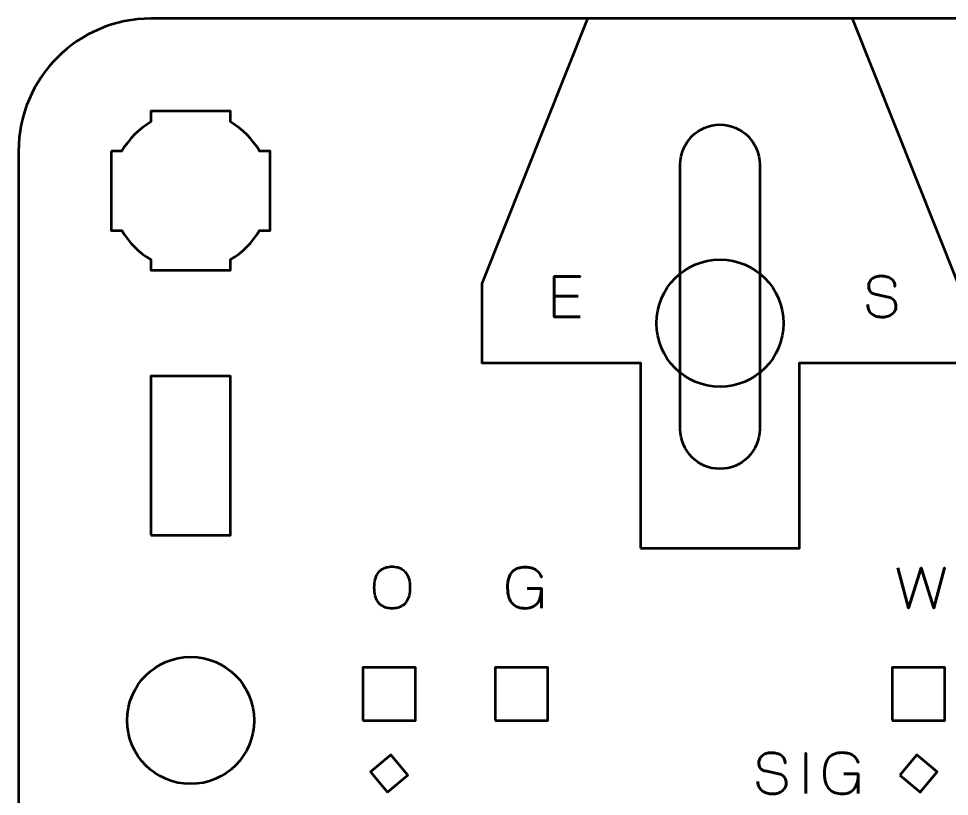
# Model space of a CAD drawing. Header units: centimetres. Extents: x -19.1 to -7.8, y -17.5 to -12.2.
# Drawn here: x -13.15 to -9.633, y -15.137 to -12.2 of the extents above; entities that cross this region are included whole.
import ezdxf

# ---------------------------------------------------------------- set-up
doc = ezdxf.new("R2010")
doc.units = ezdxf.units.CM
doc.header["$MEASUREMENT"] = 0
doc.layers.add('Layer 1', color=7, linetype='Continuous')

msp = doc.modelspace()

# ---------------------------------------------------------------- linework, layer by layer
at = {"layer": 'Layer 1', "lineweight": 53}
for points in [[(-12.65, -14.15), (-12.35, -14.15), (-12.35, -13.55), (-12.65, -13.55), (-12.65, -14.15)], [(-11.85, -14.85), (-11.65, -14.85), (-11.65, -14.65), (-11.85, -14.65), (-11.85, -14.85)], [(-11.35, -14.85), (-11.15, -14.85), (-11.15, -14.65), (-11.35, -14.65), (-11.35, -14.85)], [(-9.85, -14.85), (-9.65, -14.85), (-9.65, -14.65), (-9.85, -14.65), (-9.85, -14.85)]]:
    msp.add_lwpolyline(points, close=True, dxfattribs=at)
for centre in [(-10.5, -13.35), (-12.5, -14.85)]:
    msp.add_ellipse(centre, major_axis=(0, 0.24), ratio=1, dxfattribs=at)
for points, knots in [([(-13.15, -17), (-13.15, -17), (-13.15, -12.7), (-13.15, -12.7), (-13.15, -12.7), (-13.15, -12.42391), (-12.92609, -12.2), (-12.65, -12.2), (-12.65, -12.2), (-12.65, -12.2), (-8.35, -12.2), (-8.35, -12.2), (-8.35, -12.2), (-8.07391, -12.2), (-7.85, -12.42391), (-7.85, -12.7), (-7.85, -12.7), (-7.85, -12.7), (-7.85, -17), (-7.85, -17), (-7.85, -17), (-7.85, -17.27609), (-8.07391, -17.5), (-8.35, -17.5), (-8.35, -17.5), (-8.35, -17.5), (-12.65, -17.5), (-12.65, -17.5), (-12.65, -17.5), (-12.92609, -17.5), (-13.15, -17.27609), (-13.15, -17)], [0, 0, 0, 0, 0.125, 0.125, 0.125, 0.125, 0.25, 0.25, 0.25, 0.25, 0.375, 0.375, 0.375, 0.375, 0.5, 0.5, 0.5, 0.5, 0.625, 0.625, 0.625, 0.625, 0.75, 0.75, 0.75, 0.75, 0.875, 0.875, 0.875, 0.875, 1, 1, 1, 1]), ([(-12.8, -12.7), (-12.8, -12.7), (-12.75985, -12.7), (-12.75985, -12.7), (-12.75985, -12.7), (-12.7335, -12.65447), (-12.69553, -12.6165), (-12.65, -12.59015), (-12.65, -12.59015), (-12.65, -12.59015), (-12.65, -12.55), (-12.65, -12.55), (-12.65, -12.55), (-12.65, -12.55), (-12.5, -12.55), (-12.5, -12.55), (-12.5, -12.55), (-12.5, -12.55), (-12.35, -12.55), (-12.35, -12.55), (-12.35, -12.55), (-12.35, -12.55), (-12.35, -12.59015), (-12.35, -12.59015), (-12.35, -12.59015), (-12.30447, -12.6165), (-12.2665, -12.65447), (-12.24015, -12.7), (-12.24015, -12.7), (-12.24015, -12.7), (-12.2, -12.7), (-12.2, -12.7), (-12.2, -12.7), (-12.2, -12.7), (-12.2, -12.85), (-12.2, -12.85), (-12.2, -12.85), (-12.2, -12.85), (-12.2, -13), (-12.2, -13), (-12.2, -13), (-12.2, -13), (-12.24015, -13), (-12.24015, -13), (-12.24015, -13), (-12.2665, -13.04553), (-12.30447, -13.0835), (-12.35, -13.10985), (-12.35, -13.10985), (-12.35, -13.10985), (-12.35, -13.15), (-12.35, -13.15), (-12.35, -13.15), (-12.35, -13.15), (-12.5, -13.15), (-12.5, -13.15), (-12.5, -13.15), (-12.5, -13.15), (-12.65, -13.15), (-12.65, -13.15), (-12.65, -13.15), (-12.65, -13.15), (-12.65, -13.10985), (-12.65, -13.10985), (-12.65, -13.10985), (-12.69553, -13.0835), (-12.7335, -13.04553), (-12.75985, -13), (-12.75985, -13), (-12.75985, -13), (-12.8, -13), (-12.8, -13), (-12.8, -13), (-12.8, -13), (-12.8, -12.85), (-12.8, -12.85), (-12.8, -12.85), (-12.8, -12.85), (-12.8, -12.7), (-12.8, -12.7)], [0, 0, 0, 0, 0.05, 0.05, 0.05, 0.05, 0.1, 0.1, 0.1, 0.1, 0.15, 0.15, 0.15, 0.15, 0.2, 0.2, 0.2, 0.2, 0.25, 0.25, 0.25, 0.25, 0.3, 0.3, 0.3, 0.3, 0.35, 0.35, 0.35, 0.35, 0.4, 0.4, 0.4, 0.4, 0.45, 0.45, 0.45, 0.45, 0.5, 0.5, 0.5, 0.5, 0.55, 0.55, 0.55, 0.55, 0.6, 0.6, 0.6, 0.6, 0.65, 0.65, 0.65, 0.65, 0.7, 0.7, 0.7, 0.7, 0.75, 0.75, 0.75, 0.75, 0.8, 0.8, 0.8, 0.8, 0.85, 0.85, 0.85, 0.85, 0.9, 0.9, 0.9, 0.9, 0.95, 0.95, 0.95, 0.95, 1, 1, 1, 1]), ([(-11.75616, -15.12044), (-11.75616, -15.12044), (-11.82044, -15.04384), (-11.82044, -15.04384), (-11.82044, -15.04384), (-11.82044, -15.04384), (-11.74384, -14.97956), (-11.74384, -14.97956), (-11.74384, -14.97956), (-11.74384, -14.97956), (-11.67956, -15.05616), (-11.67956, -15.05616), (-11.67956, -15.05616), (-11.67956, -15.05616), (-11.75616, -15.12044), (-11.75616, -15.12044)], [0, 0, 0, 0, 0.25, 0.25, 0.25, 0.25, 0.5, 0.5, 0.5, 0.5, 0.75, 0.75, 0.75, 0.75, 1, 1, 1, 1]), ([(-9.82044, -15.05616), (-9.82044, -15.05616), (-9.75616, -14.97956), (-9.75616, -14.97956), (-9.75616, -14.97956), (-9.75616, -14.97956), (-9.67956, -15.04384), (-9.67956, -15.04384), (-9.67956, -15.04384), (-9.67956, -15.04384), (-9.74384, -15.12044), (-9.74384, -15.12044), (-9.74384, -15.12044), (-9.74384, -15.12044), (-9.82044, -15.05616), (-9.82044, -15.05616)], [0, 0, 0, 0, 0.25, 0.25, 0.25, 0.25, 0.5, 0.5, 0.5, 0.5, 0.75, 0.75, 0.75, 0.75, 1, 1, 1, 1])]:
    msp.add_open_spline(points, degree=3, knots=knots, dxfattribs=at)
at = {"layer": 'Layer 1', "color": 5, "lineweight": 53}
for points, knots in [([(-10.8, -14.2), (-10.8, -14.2), (-10.8, -13.5), (-10.8, -13.5), (-10.8, -13.5), (-10.8, -13.5), (-11.4, -13.5), (-11.4, -13.5), (-11.4, -13.5), (-11.4, -13.5), (-11.4, -13.2), (-11.4, -13.2), (-11.4, -13.2), (-11.4, -13.2), (-11, -12.2), (-11, -12.2), (-11, -12.2), (-11, -12.2), (-10, -12.2), (-10, -12.2), (-10, -12.2), (-10, -12.2), (-9.6, -13.2), (-9.6, -13.2), (-9.6, -13.2), (-9.6, -13.2), (-9.6, -13.5), (-9.6, -13.5), (-9.6, -13.5), (-9.6, -13.5), (-10.2, -13.5), (-10.2, -13.5), (-10.2, -13.5), (-10.2, -13.5), (-10.2, -14.2), (-10.2, -14.2), (-10.2, -14.2), (-10.2, -14.2), (-10.8, -14.2), (-10.8, -14.2)], [0, 0, 0, 0, 0.1, 0.1, 0.1, 0.1, 0.2, 0.2, 0.2, 0.2, 0.3, 0.3, 0.3, 0.3, 0.4, 0.4, 0.4, 0.4, 0.5, 0.5, 0.5, 0.5, 0.6, 0.6, 0.6, 0.6, 0.7, 0.7, 0.7, 0.7, 0.8, 0.8, 0.8, 0.8, 0.9, 0.9, 0.9, 0.9, 1, 1, 1, 1]), ([(-10.35, -12.75), (-10.35, -12.66718), (-10.41718, -12.6), (-10.50001, -12.6), (-10.50001, -12.6), (-10.58283, -12.6), (-10.65, -12.66718), (-10.65, -12.75), (-10.65, -12.75), (-10.65, -12.75), (-10.65, -13.75), (-10.65, -13.75), (-10.65, -13.75), (-10.65, -13.83283), (-10.58283, -13.9), (-10.50001, -13.9), (-10.50001, -13.9), (-10.41718, -13.9), (-10.35, -13.83283), (-10.35, -13.75), (-10.35, -13.75), (-10.35, -13.75), (-10.35, -12.75), (-10.35, -12.75)], [0, 0, 0, 0, 0.1666667, 0.1666667, 0.1666667, 0.1666667, 0.3333333, 0.3333333, 0.3333333, 0.3333333, 0.5, 0.5, 0.5, 0.5, 0.6666667, 0.6666667, 0.6666667, 0.6666667, 0.8333333, 0.8333333, 0.8333333, 0.8333333, 1, 1, 1, 1]), ([(-11.02782, -13.32589), (-11.02782, -13.32589), (-11.12646, -13.32589), (-11.12646, -13.32589), (-11.12646, -13.32589), (-11.12646, -13.32589), (-11.12646, -13.17412), (-11.12646, -13.17412), (-11.12646, -13.17412), (-11.12646, -13.17412), (-11.02782, -13.17412), (-11.02782, -13.17412), (-11.02782, -13.17412), (-11.02782, -13.17412), (-11.12646, -13.17412), (-11.12646, -13.17412), (-11.12646, -13.17412), (-11.12646, -13.17412), (-11.12646, -13.32589), (-11.12646, -13.32589), (-11.12646, -13.32589), (-11.12646, -13.32589), (-11.02782, -13.32589), (-11.02782, -13.32589)], [0, 0, 0, 0, 0.1666667, 0.1666667, 0.1666667, 0.1666667, 0.3333333, 0.3333333, 0.3333333, 0.3333333, 0.5, 0.5, 0.5, 0.5, 0.6666667, 0.6666667, 0.6666667, 0.6666667, 0.8333333, 0.8333333, 0.8333333, 0.8333333, 1, 1, 1, 1]), ([(-9.9418, -13.27975), (-9.94173, -13.28818), (-9.94025, -13.29541), (-9.93728, -13.30144), (-9.93728, -13.30144), (-9.93436, -13.30744), (-9.93026, -13.31234), (-9.92511, -13.31615), (-9.92511, -13.31615), (-9.91993, -13.31993), (-9.91397, -13.32271), (-9.90723, -13.32451), (-9.90723, -13.32451), (-9.90052, -13.32628), (-9.89333, -13.32716), (-9.88571, -13.32716), (-9.88571, -13.32716), (-9.87802, -13.32712), (-9.8711, -13.326), (-9.86493, -13.32384), (-9.86493, -13.32384), (-9.85879, -13.32169), (-9.85353, -13.3188), (-9.84912, -13.31517), (-9.84912, -13.31517), (-9.84475, -13.31153), (-9.84136, -13.30747), (-9.83896, -13.30296), (-9.83896, -13.30296), (-9.83656, -13.29844), (-9.83529, -13.29382), (-9.83512, -13.28906), (-9.83512, -13.28906), (-9.83491, -13.28282), (-9.83582, -13.2771), (-9.83783, -13.27195), (-9.83783, -13.27195), (-9.83985, -13.2668), (-9.84295, -13.26249), (-9.84715, -13.25897), (-9.84715, -13.25897), (-9.85131, -13.25544), (-9.85657, -13.25297), (-9.86285, -13.25159), (-9.86285, -13.25159), (-9.86285, -13.25159), (-9.91471, -13.24038), (-9.91471, -13.24038), (-9.91471, -13.24038), (-9.91957, -13.23935), (-9.92377, -13.23762), (-9.92723, -13.23522), (-9.92723, -13.23522), (-9.93069, -13.23279), (-9.93337, -13.22944), (-9.9352, -13.22514), (-9.9352, -13.22514), (-9.93704, -13.22087), (-9.93799, -13.21543), (-9.93799, -13.20884), (-9.93799, -13.20884), (-9.93799, -13.20383), (-9.93697, -13.1991), (-9.93489, -13.19465), (-9.93489, -13.19465), (-9.93284, -13.19021), (-9.92981, -13.18629), (-9.92582, -13.18284), (-9.92582, -13.18284), (-9.92183, -13.17941), (-9.91689, -13.17673), (-9.91104, -13.17479), (-9.91104, -13.17479), (-9.90515, -13.17282), (-9.89841, -13.17183), (-9.89079, -13.17179), (-9.89079, -13.17179), (-9.88313, -13.17179), (-9.87611, -13.17268), (-9.86969, -13.17444), (-9.86969, -13.17444), (-9.86331, -13.1762), (-9.85777, -13.17874), (-9.85311, -13.18213), (-9.85311, -13.18213), (-9.84845, -13.18552), (-9.84485, -13.18968), (-9.84239, -13.19455), (-9.84239, -13.19455), (-9.83992, -13.19945), (-9.83875, -13.20506), (-9.83893, -13.21138), (-9.83893, -13.21138), (-9.83875, -13.20506), (-9.83992, -13.19945), (-9.84239, -13.19455), (-9.84239, -13.19455), (-9.84485, -13.18968), (-9.84845, -13.18552), (-9.85311, -13.18213), (-9.85311, -13.18213), (-9.85777, -13.17874), (-9.86331, -13.1762), (-9.86969, -13.17444), (-9.86969, -13.17444), (-9.87611, -13.17268), (-9.88313, -13.17179), (-9.89079, -13.17179), (-9.89079, -13.17179), (-9.89841, -13.17183), (-9.90515, -13.17282), (-9.91104, -13.17479), (-9.91104, -13.17479), (-9.91689, -13.17673), (-9.92183, -13.17941), (-9.92582, -13.18284), (-9.92582, -13.18284), (-9.92981, -13.18629), (-9.93284, -13.19021), (-9.93489, -13.19465), (-9.93489, -13.19465), (-9.93697, -13.1991), (-9.93799, -13.20383), (-9.93799, -13.20884), (-9.93799, -13.20884), (-9.93799, -13.21543), (-9.93707, -13.22087), (-9.93531, -13.2251), (-9.93531, -13.2251), (-9.93351, -13.22937), (-9.93086, -13.23268), (-9.92741, -13.23512), (-9.92741, -13.23512), (-9.92395, -13.23752), (-9.91972, -13.23928), (-9.91471, -13.24038), (-9.91471, -13.24038), (-9.91471, -13.24038), (-9.86285, -13.25159), (-9.86285, -13.25159), (-9.86285, -13.25159), (-9.85643, -13.25297), (-9.85113, -13.25544), (-9.84697, -13.25897), (-9.84697, -13.25897), (-9.84277, -13.26249), (-9.8397, -13.2668), (-9.83773, -13.27195), (-9.83773, -13.27195), (-9.83579, -13.2771), (-9.83491, -13.28282), (-9.83512, -13.28906), (-9.83512, -13.28906), (-9.83529, -13.29382), (-9.83656, -13.29844), (-9.83896, -13.30296), (-9.83896, -13.30296), (-9.84136, -13.30747), (-9.84475, -13.31153), (-9.84912, -13.31517), (-9.84912, -13.31517), (-9.85353, -13.3188), (-9.85879, -13.32169), (-9.86493, -13.32384), (-9.86493, -13.32384), (-9.8711, -13.326), (-9.87802, -13.32712), (-9.88571, -13.32716), (-9.88571, -13.32716), (-9.89333, -13.32716), (-9.90052, -13.32628), (-9.90723, -13.32451), (-9.90723, -13.32451), (-9.91397, -13.32271), (-9.91993, -13.31993), (-9.92511, -13.31615), (-9.92511, -13.31615), (-9.93026, -13.31234), (-9.93436, -13.30744), (-9.93728, -13.30144), (-9.93728, -13.30144), (-9.94025, -13.29541), (-9.94173, -13.28818), (-9.9418, -13.27975)], [0, 0, 0, 0, 0.0217391, 0.0217391, 0.0217391, 0.0217391, 0.0434783, 0.0434783, 0.0434783, 0.0434783, 0.0652174, 0.0652174, 0.0652174, 0.0652174, 0.0869565, 0.0869565, 0.0869565, 0.0869565, 0.1086957, 0.1086957, 0.1086957, 0.1086957, 0.1304348, 0.1304348, 0.1304348, 0.1304348, 0.1521739, 0.1521739, 0.1521739, 0.1521739, 0.173913, 0.173913, 0.173913, 0.173913, 0.1956522, 0.1956522, 0.1956522, 0.1956522, 0.2173913, 0.2173913, 0.2173913, 0.2173913, 0.2391304, 0.2391304, 0.2391304, 0.2391304, 0.2608696, 0.2608696, 0.2608696, 0.2608696, 0.2826087, 0.2826087, 0.2826087, 0.2826087, 0.3043478, 0.3043478, 0.3043478, 0.3043478, 0.326087, 0.326087, 0.326087, 0.326087, 0.3478261, 0.3478261, 0.3478261, 0.3478261, 0.3695652, 0.3695652, 0.3695652, 0.3695652, 0.3913043, 0.3913043, 0.3913043, 0.3913043, 0.4130435, 0.4130435, 0.4130435, 0.4130435, 0.4347826, 0.4347826, 0.4347826, 0.4347826, 0.4565217, 0.4565217, 0.4565217, 0.4565217, 0.4782609, 0.4782609, 0.4782609, 0.4782609, 0.5, 0.5, 0.5, 0.5, 0.5217391, 0.5217391, 0.5217391, 0.5217391, 0.5434783, 0.5434783, 0.5434783, 0.5434783, 0.5652174, 0.5652174, 0.5652174, 0.5652174, 0.5869565, 0.5869565, 0.5869565, 0.5869565, 0.6086957, 0.6086957, 0.6086957, 0.6086957, 0.6304348, 0.6304348, 0.6304348, 0.6304348, 0.6521739, 0.6521739, 0.6521739, 0.6521739, 0.673913, 0.673913, 0.673913, 0.673913, 0.6956522, 0.6956522, 0.6956522, 0.6956522, 0.7173913, 0.7173913, 0.7173913, 0.7173913, 0.7391304, 0.7391304, 0.7391304, 0.7391304, 0.7608696, 0.7608696, 0.7608696, 0.7608696, 0.7826087, 0.7826087, 0.7826087, 0.7826087, 0.8043478, 0.8043478, 0.8043478, 0.8043478, 0.826087, 0.826087, 0.826087, 0.826087, 0.8478261, 0.8478261, 0.8478261, 0.8478261, 0.8695652, 0.8695652, 0.8695652, 0.8695652, 0.8913043, 0.8913043, 0.8913043, 0.8913043, 0.9130435, 0.9130435, 0.9130435, 0.9130435, 0.9347826, 0.9347826, 0.9347826, 0.9347826, 0.9565217, 0.9565217, 0.9565217, 0.9565217, 0.9782609, 0.9782609, 0.9782609, 0.9782609, 1, 1, 1, 1]), ([(-11.03629, -13.24778), (-11.03629, -13.24778), (-11.12646, -13.24778), (-11.12646, -13.24778), (-11.12646, -13.24778), (-11.12646, -13.24778), (-11.03629, -13.24778), (-11.03629, -13.24778)], [0, 0, 0, 0, 0.5, 0.5, 0.5, 0.5, 1, 1, 1, 1]), ([(-11.73888, -14.42716), (-11.73143, -14.4272), (-11.72438, -14.42631), (-11.71764, -14.42458), (-11.71764, -14.42458), (-11.71094, -14.42282), (-11.7048, -14.42007), (-11.69919, -14.41626), (-11.69919, -14.41626), (-11.69358, -14.41248), (-11.68871, -14.40751), (-11.68459, -14.40137), (-11.68459, -14.40137), (-11.68046, -14.39523), (-11.67728, -14.38779), (-11.67502, -14.37904), (-11.67502, -14.37904), (-11.67273, -14.37029), (-11.6716, -14.3601), (-11.67157, -14.34842), (-11.67157, -14.34842), (-11.6716, -14.33674), (-11.67273, -14.32655), (-11.67502, -14.31776), (-11.67502, -14.31776), (-11.67728, -14.30898), (-11.68046, -14.3015), (-11.68459, -14.29532), (-11.68459, -14.29532), (-11.68871, -14.28915), (-11.69358, -14.28414), (-11.69919, -14.2803), (-11.69919, -14.2803), (-11.7048, -14.27645), (-11.71094, -14.27366), (-11.71764, -14.27186), (-11.71764, -14.27186), (-11.72438, -14.2701), (-11.73143, -14.26922), (-11.73888, -14.26925), (-11.73888, -14.26925), (-11.74632, -14.26922), (-11.75338, -14.2701), (-11.76012, -14.27186), (-11.76012, -14.27186), (-11.76682, -14.27366), (-11.77296, -14.27645), (-11.77857, -14.2803), (-11.77857, -14.2803), (-11.78418, -14.28414), (-11.78904, -14.28915), (-11.79317, -14.29532), (-11.79317, -14.29532), (-11.7973, -14.3015), (-11.80047, -14.30898), (-11.80273, -14.31776), (-11.80273, -14.31776), (-11.80503, -14.32655), (-11.80615, -14.33674), (-11.80619, -14.34842), (-11.80619, -14.34842), (-11.80615, -14.3601), (-11.80503, -14.37029), (-11.80273, -14.37904), (-11.80273, -14.37904), (-11.80047, -14.38779), (-11.7973, -14.39523), (-11.79317, -14.40137), (-11.79317, -14.40137), (-11.78904, -14.40751), (-11.78418, -14.41248), (-11.77857, -14.41626), (-11.77857, -14.41626), (-11.77296, -14.42007), (-11.76682, -14.42282), (-11.76012, -14.42458), (-11.76012, -14.42458), (-11.75338, -14.42631), (-11.74632, -14.4272), (-11.73888, -14.42716)], [0, 0, 0, 0, 0.05, 0.05, 0.05, 0.05, 0.1, 0.1, 0.1, 0.1, 0.15, 0.15, 0.15, 0.15, 0.2, 0.2, 0.2, 0.2, 0.25, 0.25, 0.25, 0.25, 0.3, 0.3, 0.3, 0.3, 0.35, 0.35, 0.35, 0.35, 0.4, 0.4, 0.4, 0.4, 0.45, 0.45, 0.45, 0.45, 0.5, 0.5, 0.5, 0.5, 0.55, 0.55, 0.55, 0.55, 0.6, 0.6, 0.6, 0.6, 0.65, 0.65, 0.65, 0.65, 0.7, 0.7, 0.7, 0.7, 0.75, 0.75, 0.75, 0.75, 0.8, 0.8, 0.8, 0.8, 0.85, 0.85, 0.85, 0.85, 0.9, 0.9, 0.9, 0.9, 0.95, 0.95, 0.95, 0.95, 1, 1, 1, 1]), ([(-11.73888, -14.42716), (-11.73143, -14.4272), (-11.72438, -14.42631), (-11.71764, -14.42458), (-11.71764, -14.42458), (-11.71094, -14.42282), (-11.7048, -14.42007), (-11.69919, -14.41626), (-11.69919, -14.41626), (-11.69358, -14.41248), (-11.68871, -14.40751), (-11.68459, -14.40137), (-11.68459, -14.40137), (-11.68046, -14.39523), (-11.67728, -14.38779), (-11.67502, -14.37904), (-11.67502, -14.37904), (-11.67273, -14.37029), (-11.6716, -14.3601), (-11.67157, -14.34842), (-11.67157, -14.34842), (-11.6716, -14.33674), (-11.67273, -14.32655), (-11.67502, -14.31776), (-11.67502, -14.31776), (-11.67728, -14.30898), (-11.68046, -14.3015), (-11.68459, -14.29532), (-11.68459, -14.29532), (-11.68871, -14.28915), (-11.69358, -14.28414), (-11.69919, -14.2803), (-11.69919, -14.2803), (-11.7048, -14.27645), (-11.71094, -14.27366), (-11.71764, -14.27186), (-11.71764, -14.27186), (-11.72438, -14.2701), (-11.73143, -14.26922), (-11.73888, -14.26925), (-11.73888, -14.26925), (-11.74632, -14.26922), (-11.75338, -14.2701), (-11.76012, -14.27186), (-11.76012, -14.27186), (-11.76682, -14.27366), (-11.77296, -14.27645), (-11.77857, -14.2803), (-11.77857, -14.2803), (-11.78418, -14.28414), (-11.78904, -14.28915), (-11.79317, -14.29532), (-11.79317, -14.29532), (-11.7973, -14.3015), (-11.80047, -14.30898), (-11.80273, -14.31776), (-11.80273, -14.31776), (-11.80503, -14.32655), (-11.80615, -14.33674), (-11.80619, -14.34842), (-11.80619, -14.34842), (-11.80615, -14.3601), (-11.80503, -14.37029), (-11.80273, -14.37904), (-11.80273, -14.37904), (-11.80047, -14.38779), (-11.7973, -14.39523), (-11.79317, -14.40137), (-11.79317, -14.40137), (-11.78904, -14.40751), (-11.78418, -14.41248), (-11.77857, -14.41626), (-11.77857, -14.41626), (-11.77296, -14.42007), (-11.76682, -14.42282), (-11.76012, -14.42458), (-11.76012, -14.42458), (-11.75338, -14.42631), (-11.74632, -14.4272), (-11.73888, -14.42716)], [0, 0, 0, 0, 0.05, 0.05, 0.05, 0.05, 0.1, 0.1, 0.1, 0.1, 0.15, 0.15, 0.15, 0.15, 0.2, 0.2, 0.2, 0.2, 0.25, 0.25, 0.25, 0.25, 0.3, 0.3, 0.3, 0.3, 0.35, 0.35, 0.35, 0.35, 0.4, 0.4, 0.4, 0.4, 0.45, 0.45, 0.45, 0.45, 0.5, 0.5, 0.5, 0.5, 0.55, 0.55, 0.55, 0.55, 0.6, 0.6, 0.6, 0.6, 0.65, 0.65, 0.65, 0.65, 0.7, 0.7, 0.7, 0.7, 0.75, 0.75, 0.75, 0.75, 0.8, 0.8, 0.8, 0.8, 0.85, 0.85, 0.85, 0.85, 0.9, 0.9, 0.9, 0.9, 0.95, 0.95, 0.95, 0.95, 1, 1, 1, 1]), ([(-11.22915, -14.35181), (-11.22915, -14.35181), (-11.17475, -14.35181), (-11.17475, -14.35181), (-11.17475, -14.35181), (-11.17482, -14.36913), (-11.17729, -14.38334), (-11.18223, -14.39442), (-11.18223, -14.39442), (-11.18717, -14.40553), (-11.19415, -14.41372), (-11.20326, -14.41905), (-11.20326, -14.41905), (-11.21236, -14.42434), (-11.22315, -14.42698), (-11.23571, -14.42695), (-11.23571, -14.42695), (-11.24513, -14.42698), (-11.25388, -14.42568), (-11.26196, -14.42296), (-11.26196, -14.42296), (-11.27004, -14.42028), (-11.27713, -14.41591), (-11.2832, -14.40987), (-11.2832, -14.40987), (-11.28926, -14.40384), (-11.29403, -14.39587), (-11.29741, -14.38595), (-11.29741, -14.38595), (-11.3008, -14.37604), (-11.30253, -14.36387), (-11.3026, -14.34948), (-11.3026, -14.34948), (-11.30256, -14.33501), (-11.30105, -14.32281), (-11.29805, -14.31279), (-11.29805, -14.31279), (-11.29501, -14.3028), (-11.29064, -14.29476), (-11.28485, -14.28866), (-11.28485, -14.28866), (-11.2791, -14.28259), (-11.27208, -14.27818), (-11.26383, -14.27543), (-11.26383, -14.27543), (-11.25557, -14.27268), (-11.24622, -14.27134), (-11.23571, -14.27137), (-11.23571, -14.27137), (-11.22573, -14.27134), (-11.21677, -14.27257), (-11.20879, -14.27508), (-11.20879, -14.27508), (-11.20082, -14.27758), (-11.19398, -14.2816), (-11.18826, -14.28714), (-11.18826, -14.28714), (-11.18251, -14.29268), (-11.17803, -14.29998), (-11.17475, -14.30905), (-11.17475, -14.30905), (-11.17803, -14.29998), (-11.18251, -14.29268), (-11.18826, -14.28714), (-11.18826, -14.28714), (-11.19398, -14.2816), (-11.20082, -14.27758), (-11.20879, -14.27508), (-11.20879, -14.27508), (-11.21677, -14.27257), (-11.22573, -14.27134), (-11.23571, -14.27137), (-11.23571, -14.27137), (-11.24622, -14.27134), (-11.25557, -14.27268), (-11.26383, -14.27543), (-11.26383, -14.27543), (-11.27208, -14.27818), (-11.2791, -14.28259), (-11.28485, -14.28866), (-11.28485, -14.28866), (-11.29064, -14.29476), (-11.29501, -14.3028), (-11.29805, -14.31279), (-11.29805, -14.31279), (-11.30105, -14.32281), (-11.30256, -14.33501), (-11.3026, -14.34948), (-11.3026, -14.34948), (-11.30253, -14.36387), (-11.3008, -14.37604), (-11.29741, -14.38595), (-11.29741, -14.38595), (-11.29403, -14.39587), (-11.28926, -14.40384), (-11.2832, -14.40987), (-11.2832, -14.40987), (-11.27713, -14.41591), (-11.27004, -14.42028), (-11.26196, -14.42296), (-11.26196, -14.42296), (-11.25388, -14.42568), (-11.24513, -14.42698), (-11.23571, -14.42695), (-11.23571, -14.42695), (-11.22315, -14.42698), (-11.21236, -14.42434), (-11.20326, -14.41905), (-11.20326, -14.41905), (-11.19415, -14.41372), (-11.18717, -14.40553), (-11.18223, -14.39442), (-11.18223, -14.39442), (-11.17729, -14.38334), (-11.17482, -14.36913), (-11.17475, -14.35181), (-11.17475, -14.35181), (-11.17475, -14.35181), (-11.22915, -14.35181), (-11.22915, -14.35181)], [0, 0, 0, 0, 0.0333333, 0.0333333, 0.0333333, 0.0333333, 0.0666667, 0.0666667, 0.0666667, 0.0666667, 0.1, 0.1, 0.1, 0.1, 0.1333333, 0.1333333, 0.1333333, 0.1333333, 0.1666667, 0.1666667, 0.1666667, 0.1666667, 0.2, 0.2, 0.2, 0.2, 0.2333333, 0.2333333, 0.2333333, 0.2333333, 0.2666667, 0.2666667, 0.2666667, 0.2666667, 0.3, 0.3, 0.3, 0.3, 0.3333333, 0.3333333, 0.3333333, 0.3333333, 0.3666667, 0.3666667, 0.3666667, 0.3666667, 0.4, 0.4, 0.4, 0.4, 0.4333333, 0.4333333, 0.4333333, 0.4333333, 0.4666667, 0.4666667, 0.4666667, 0.4666667, 0.5, 0.5, 0.5, 0.5, 0.5333333, 0.5333333, 0.5333333, 0.5333333, 0.5666667, 0.5666667, 0.5666667, 0.5666667, 0.6, 0.6, 0.6, 0.6, 0.6333333, 0.6333333, 0.6333333, 0.6333333, 0.6666667, 0.6666667, 0.6666667, 0.6666667, 0.7, 0.7, 0.7, 0.7, 0.7333333, 0.7333333, 0.7333333, 0.7333333, 0.7666667, 0.7666667, 0.7666667, 0.7666667, 0.8, 0.8, 0.8, 0.8, 0.8333333, 0.8333333, 0.8333333, 0.8333333, 0.8666667, 0.8666667, 0.8666667, 0.8666667, 0.9, 0.9, 0.9, 0.9, 0.9333333, 0.9333333, 0.9333333, 0.9333333, 0.9666667, 0.9666667, 0.9666667, 0.9666667, 1, 1, 1, 1]), ([(-9.82863, -14.27328), (-9.82863, -14.27328), (-9.78841, -14.42589), (-9.78841, -14.42589), (-9.78841, -14.42589), (-9.78841, -14.42589), (-9.73994, -14.27328), (-9.73994, -14.27328), (-9.73994, -14.27328), (-9.73994, -14.27328), (-9.69147, -14.42589), (-9.69147, -14.42589), (-9.69147, -14.42589), (-9.69147, -14.42589), (-9.65125, -14.27328), (-9.65125, -14.27328), (-9.65125, -14.27328), (-9.65125, -14.27328), (-9.69147, -14.42589), (-9.69147, -14.42589), (-9.69147, -14.42589), (-9.69147, -14.42589), (-9.73994, -14.27328), (-9.73994, -14.27328), (-9.73994, -14.27328), (-9.73994, -14.27328), (-9.78841, -14.42589), (-9.78841, -14.42589), (-9.78841, -14.42589), (-9.78841, -14.42589), (-9.82863, -14.27328), (-9.82863, -14.27328)], [0, 0, 0, 0, 0.125, 0.125, 0.125, 0.125, 0.25, 0.25, 0.25, 0.25, 0.375, 0.375, 0.375, 0.375, 0.5, 0.5, 0.5, 0.5, 0.625, 0.625, 0.625, 0.625, 0.75, 0.75, 0.75, 0.75, 0.875, 0.875, 0.875, 0.875, 1, 1, 1, 1]), ([(-11.17475, -14.42589), (-11.17475, -14.42589), (-11.17475, -14.35181), (-11.17475, -14.35181), (-11.17475, -14.35181), (-11.17475, -14.35181), (-11.17475, -14.42589), (-11.17475, -14.42589)], [0, 0, 0, 0, 0.5, 0.5, 0.5, 0.5, 1, 1, 1, 1]), ([(-10.35678, -15.08009), (-10.35671, -15.08852), (-10.35523, -15.09575), (-10.35226, -15.10178), (-10.35226, -15.10178), (-10.34934, -15.10778), (-10.34524, -15.11268), (-10.34009, -15.11649), (-10.34009, -15.11649), (-10.33491, -15.12027), (-10.32895, -15.12305), (-10.32221, -15.12485), (-10.32221, -15.12485), (-10.3155, -15.12662), (-10.30831, -15.1275), (-10.30069, -15.1275), (-10.30069, -15.1275), (-10.293, -15.12746), (-10.28608, -15.12634), (-10.27991, -15.12418), (-10.27991, -15.12418), (-10.27377, -15.12203), (-10.26851, -15.11914), (-10.2641, -15.11551), (-10.2641, -15.11551), (-10.25973, -15.11187), (-10.25634, -15.10781), (-10.25394, -15.1033), (-10.25394, -15.1033), (-10.25154, -15.09878), (-10.25027, -15.09416), (-10.2501, -15.0894), (-10.2501, -15.0894), (-10.24989, -15.08316), (-10.2508, -15.07744), (-10.25281, -15.07229), (-10.25281, -15.07229), (-10.25483, -15.06714), (-10.25793, -15.06283), (-10.26213, -15.05931), (-10.26213, -15.05931), (-10.26629, -15.05578), (-10.27155, -15.05331), (-10.27783, -15.05193), (-10.27783, -15.05193), (-10.27783, -15.05193), (-10.32969, -15.04072), (-10.32969, -15.04072), (-10.32969, -15.04072), (-10.33455, -15.03969), (-10.33875, -15.03796), (-10.34221, -15.03556), (-10.34221, -15.03556), (-10.34567, -15.03313), (-10.34835, -15.02978), (-10.35018, -15.02548), (-10.35018, -15.02548), (-10.35202, -15.02121), (-10.35297, -15.01577), (-10.35297, -15.00918), (-10.35297, -15.00918), (-10.35297, -15.00417), (-10.35195, -14.99944), (-10.34987, -14.99499), (-10.34987, -14.99499), (-10.34782, -14.99055), (-10.34479, -14.98663), (-10.3408, -14.98318), (-10.3408, -14.98318), (-10.33681, -14.97975), (-10.33187, -14.97707), (-10.32602, -14.97513), (-10.32602, -14.97513), (-10.32013, -14.97316), (-10.31339, -14.97217), (-10.30577, -14.97213), (-10.30577, -14.97213), (-10.29811, -14.97213), (-10.29109, -14.97302), (-10.28467, -14.97478), (-10.28467, -14.97478), (-10.27829, -14.97654), (-10.27275, -14.97908), (-10.26809, -14.98247), (-10.26809, -14.98247), (-10.26343, -14.98586), (-10.25983, -14.99002), (-10.25737, -14.99489), (-10.25737, -14.99489), (-10.2549, -14.99979), (-10.25373, -15.0054), (-10.25391, -15.01172), (-10.25391, -15.01172), (-10.25373, -15.0054), (-10.2549, -14.99979), (-10.25737, -14.99489), (-10.25737, -14.99489), (-10.25983, -14.99002), (-10.26343, -14.98586), (-10.26809, -14.98247), (-10.26809, -14.98247), (-10.27275, -14.97908), (-10.27829, -14.97654), (-10.28467, -14.97478), (-10.28467, -14.97478), (-10.29109, -14.97302), (-10.29811, -14.97213), (-10.30577, -14.97213), (-10.30577, -14.97213), (-10.31339, -14.97217), (-10.32013, -14.97316), (-10.32602, -14.97513), (-10.32602, -14.97513), (-10.33187, -14.97707), (-10.33681, -14.97975), (-10.3408, -14.98318), (-10.3408, -14.98318), (-10.34479, -14.98663), (-10.34782, -14.99055), (-10.34987, -14.99499), (-10.34987, -14.99499), (-10.35195, -14.99944), (-10.35297, -15.00417), (-10.35297, -15.00918), (-10.35297, -15.00918), (-10.35297, -15.01577), (-10.35205, -15.02121), (-10.35029, -15.02544), (-10.35029, -15.02544), (-10.34849, -15.02971), (-10.34584, -15.03302), (-10.34239, -15.03546), (-10.34239, -15.03546), (-10.33893, -15.03786), (-10.3347, -15.03962), (-10.32969, -15.04072), (-10.32969, -15.04072), (-10.32969, -15.04072), (-10.27783, -15.05193), (-10.27783, -15.05193), (-10.27783, -15.05193), (-10.27141, -15.05331), (-10.26611, -15.05578), (-10.26195, -15.05931), (-10.26195, -15.05931), (-10.25775, -15.06283), (-10.25468, -15.06714), (-10.25271, -15.07229), (-10.25271, -15.07229), (-10.25077, -15.07744), (-10.24989, -15.08316), (-10.2501, -15.0894), (-10.2501, -15.0894), (-10.25027, -15.09416), (-10.25154, -15.09878), (-10.25394, -15.1033), (-10.25394, -15.1033), (-10.25634, -15.10781), (-10.25973, -15.11187), (-10.2641, -15.11551), (-10.2641, -15.11551), (-10.26851, -15.11914), (-10.27377, -15.12203), (-10.27991, -15.12418), (-10.27991, -15.12418), (-10.28608, -15.12634), (-10.293, -15.12746), (-10.30069, -15.1275), (-10.30069, -15.1275), (-10.30831, -15.1275), (-10.3155, -15.12662), (-10.32221, -15.12485), (-10.32221, -15.12485), (-10.32895, -15.12305), (-10.33491, -15.12027), (-10.34009, -15.11649), (-10.34009, -15.11649), (-10.34524, -15.11268), (-10.34934, -15.10778), (-10.35226, -15.10178), (-10.35226, -15.10178), (-10.35523, -15.09575), (-10.35671, -15.08852), (-10.35678, -15.08009)], [0, 0, 0, 0, 0.0217391, 0.0217391, 0.0217391, 0.0217391, 0.0434783, 0.0434783, 0.0434783, 0.0434783, 0.0652174, 0.0652174, 0.0652174, 0.0652174, 0.0869565, 0.0869565, 0.0869565, 0.0869565, 0.1086957, 0.1086957, 0.1086957, 0.1086957, 0.1304348, 0.1304348, 0.1304348, 0.1304348, 0.1521739, 0.1521739, 0.1521739, 0.1521739, 0.173913, 0.173913, 0.173913, 0.173913, 0.1956522, 0.1956522, 0.1956522, 0.1956522, 0.2173913, 0.2173913, 0.2173913, 0.2173913, 0.2391304, 0.2391304, 0.2391304, 0.2391304, 0.2608696, 0.2608696, 0.2608696, 0.2608696, 0.2826087, 0.2826087, 0.2826087, 0.2826087, 0.3043478, 0.3043478, 0.3043478, 0.3043478, 0.326087, 0.326087, 0.326087, 0.326087, 0.3478261, 0.3478261, 0.3478261, 0.3478261, 0.3695652, 0.3695652, 0.3695652, 0.3695652, 0.3913043, 0.3913043, 0.3913043, 0.3913043, 0.4130435, 0.4130435, 0.4130435, 0.4130435, 0.4347826, 0.4347826, 0.4347826, 0.4347826, 0.4565217, 0.4565217, 0.4565217, 0.4565217, 0.4782609, 0.4782609, 0.4782609, 0.4782609, 0.5, 0.5, 0.5, 0.5, 0.5217391, 0.5217391, 0.5217391, 0.5217391, 0.5434783, 0.5434783, 0.5434783, 0.5434783, 0.5652174, 0.5652174, 0.5652174, 0.5652174, 0.5869565, 0.5869565, 0.5869565, 0.5869565, 0.6086957, 0.6086957, 0.6086957, 0.6086957, 0.6304348, 0.6304348, 0.6304348, 0.6304348, 0.6521739, 0.6521739, 0.6521739, 0.6521739, 0.673913, 0.673913, 0.673913, 0.673913, 0.6956522, 0.6956522, 0.6956522, 0.6956522, 0.7173913, 0.7173913, 0.7173913, 0.7173913, 0.7391304, 0.7391304, 0.7391304, 0.7391304, 0.7608696, 0.7608696, 0.7608696, 0.7608696, 0.7826087, 0.7826087, 0.7826087, 0.7826087, 0.8043478, 0.8043478, 0.8043478, 0.8043478, 0.826087, 0.826087, 0.826087, 0.826087, 0.8478261, 0.8478261, 0.8478261, 0.8478261, 0.8695652, 0.8695652, 0.8695652, 0.8695652, 0.8913043, 0.8913043, 0.8913043, 0.8913043, 0.9130435, 0.9130435, 0.9130435, 0.9130435, 0.9347826, 0.9347826, 0.9347826, 0.9347826, 0.9565217, 0.9565217, 0.9565217, 0.9565217, 0.9782609, 0.9782609, 0.9782609, 0.9782609, 1, 1, 1, 1]), ([(-10.1758, -15.12623), (-10.1758, -15.12623), (-10.1758, -14.97362), (-10.1758, -14.97362), (-10.1758, -14.97362), (-10.1758, -14.97362), (-10.1758, -15.12623), (-10.1758, -15.12623)], [0, 0, 0, 0, 0.5, 0.5, 0.5, 0.5, 1, 1, 1, 1]), ([(-10.03186, -15.05215), (-10.03186, -15.05215), (-9.97746, -15.05215), (-9.97746, -15.05215), (-9.97746, -15.05215), (-9.97753, -15.06947), (-9.98, -15.08368), (-9.98494, -15.09476), (-9.98494, -15.09476), (-9.98988, -15.10587), (-9.99686, -15.11406), (-10.00597, -15.11939), (-10.00597, -15.11939), (-10.01507, -15.12468), (-10.02586, -15.12732), (-10.03842, -15.12729), (-10.03842, -15.12729), (-10.04784, -15.12732), (-10.05659, -15.12602), (-10.06467, -15.1233), (-10.06467, -15.1233), (-10.07275, -15.12062), (-10.07984, -15.11625), (-10.08591, -15.11021), (-10.08591, -15.11021), (-10.09197, -15.10418), (-10.09674, -15.09621), (-10.10012, -15.08629), (-10.10012, -15.08629), (-10.10351, -15.07638), (-10.10524, -15.06421), (-10.10531, -15.04982), (-10.10531, -15.04982), (-10.10527, -15.03535), (-10.10376, -15.02315), (-10.10076, -15.01313), (-10.10076, -15.01313), (-10.09772, -15.00314), (-10.09335, -14.9951), (-10.08756, -14.989), (-10.08756, -14.989), (-10.08181, -14.98293), (-10.07479, -14.97852), (-10.06654, -14.97577), (-10.06654, -14.97577), (-10.05828, -14.97302), (-10.04893, -14.97168), (-10.03842, -14.97171), (-10.03842, -14.97171), (-10.02844, -14.97168), (-10.01948, -14.97291), (-10.0115, -14.97542), (-10.0115, -14.97542), (-10.00353, -14.97792), (-9.99669, -14.98194), (-9.99097, -14.98748), (-9.99097, -14.98748), (-9.98522, -14.99302), (-9.98074, -15.00032), (-9.97746, -15.00939), (-9.97746, -15.00939), (-9.98074, -15.00032), (-9.98522, -14.99302), (-9.99097, -14.98748), (-9.99097, -14.98748), (-9.99669, -14.98194), (-10.00353, -14.97792), (-10.0115, -14.97542), (-10.0115, -14.97542), (-10.01948, -14.97291), (-10.02844, -14.97168), (-10.03842, -14.97171), (-10.03842, -14.97171), (-10.04893, -14.97168), (-10.05828, -14.97302), (-10.06654, -14.97577), (-10.06654, -14.97577), (-10.07479, -14.97852), (-10.08181, -14.98293), (-10.08756, -14.989), (-10.08756, -14.989), (-10.09335, -14.9951), (-10.09772, -15.00314), (-10.10076, -15.01313), (-10.10076, -15.01313), (-10.10376, -15.02315), (-10.10527, -15.03535), (-10.10531, -15.04982), (-10.10531, -15.04982), (-10.10524, -15.06421), (-10.10351, -15.07638), (-10.10012, -15.08629), (-10.10012, -15.08629), (-10.09674, -15.09621), (-10.09197, -15.10418), (-10.08591, -15.11021), (-10.08591, -15.11021), (-10.07984, -15.11625), (-10.07275, -15.12062), (-10.06467, -15.1233), (-10.06467, -15.1233), (-10.05659, -15.12602), (-10.04784, -15.12732), (-10.03842, -15.12729), (-10.03842, -15.12729), (-10.02586, -15.12732), (-10.01507, -15.12468), (-10.00597, -15.11939), (-10.00597, -15.11939), (-9.99686, -15.11406), (-9.98988, -15.10587), (-9.98494, -15.09476), (-9.98494, -15.09476), (-9.98, -15.08368), (-9.97753, -15.06947), (-9.97746, -15.05215), (-9.97746, -15.05215), (-9.97746, -15.05215), (-10.03186, -15.05215), (-10.03186, -15.05215)], [0, 0, 0, 0, 0.0333333, 0.0333333, 0.0333333, 0.0333333, 0.0666667, 0.0666667, 0.0666667, 0.0666667, 0.1, 0.1, 0.1, 0.1, 0.1333333, 0.1333333, 0.1333333, 0.1333333, 0.1666667, 0.1666667, 0.1666667, 0.1666667, 0.2, 0.2, 0.2, 0.2, 0.2333333, 0.2333333, 0.2333333, 0.2333333, 0.2666667, 0.2666667, 0.2666667, 0.2666667, 0.3, 0.3, 0.3, 0.3, 0.3333333, 0.3333333, 0.3333333, 0.3333333, 0.3666667, 0.3666667, 0.3666667, 0.3666667, 0.4, 0.4, 0.4, 0.4, 0.4333333, 0.4333333, 0.4333333, 0.4333333, 0.4666667, 0.4666667, 0.4666667, 0.4666667, 0.5, 0.5, 0.5, 0.5, 0.5333333, 0.5333333, 0.5333333, 0.5333333, 0.5666667, 0.5666667, 0.5666667, 0.5666667, 0.6, 0.6, 0.6, 0.6, 0.6333333, 0.6333333, 0.6333333, 0.6333333, 0.6666667, 0.6666667, 0.6666667, 0.6666667, 0.7, 0.7, 0.7, 0.7, 0.7333333, 0.7333333, 0.7333333, 0.7333333, 0.7666667, 0.7666667, 0.7666667, 0.7666667, 0.8, 0.8, 0.8, 0.8, 0.8333333, 0.8333333, 0.8333333, 0.8333333, 0.8666667, 0.8666667, 0.8666667, 0.8666667, 0.9, 0.9, 0.9, 0.9, 0.9333333, 0.9333333, 0.9333333, 0.9333333, 0.9666667, 0.9666667, 0.9666667, 0.9666667, 1, 1, 1, 1]), ([(-9.97746, -15.12623), (-9.97746, -15.12623), (-9.97746, -15.05215), (-9.97746, -15.05215), (-9.97746, -15.05215), (-9.97746, -15.05215), (-9.97746, -15.12623), (-9.97746, -15.12623)], [0, 0, 0, 0, 0.5, 0.5, 0.5, 0.5, 1, 1, 1, 1])]:
    msp.add_open_spline(points, degree=3, knots=knots, dxfattribs=at)

doc.saveas('drawing.dxf')
